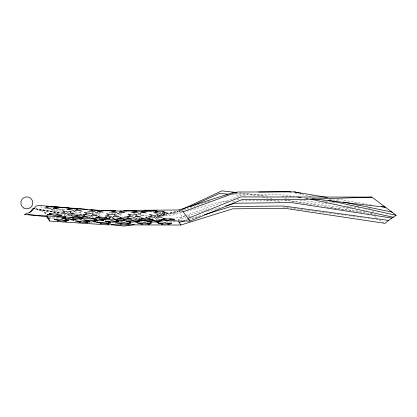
<?xml version="1.0" encoding="UTF-8"?>
<svg xmlns="http://www.w3.org/2000/svg" width="417" height="417" viewBox="0 0 417 417"><rect width="100%" height="100%" fill="white"/><g stroke="black" fill="none" stroke-linecap="round" stroke-linejoin="round"><path stroke-width="0.31" stroke-dasharray="2.08 1.56" d="M366.204 210.705L366.569 209.569M73.194 211.56L72.662 212.534L76.629 211.987L81.748 213.468L79.079 211.654L83.04 211.106L81.795 210.976M65.115 214.229L64.228 215.579L67.101 215.245M128.306 218.617L129.275 217.528M73.981 210.22L74.643 209.485M54.955 209.501L53.939 210.705L57.984 210.21L61.242 211.153M184.976 215.745L181.927 216.835L178.424 219.962L185.878 217.752M157.391 216.032L176.495 212.878L181.223 210.747M181.817 210.481L185.951 208.615M185.581 215.526L238.597 196.516M187.514 216.168L208.886 208.854M183.532 209.741L209.923 200.942M185.888 220.411L187.744 219.837M188.364 219.65L199.488 216.22M185.138 220.332L187.603 219.587M188.218 219.399L203.011 214.932M188.364 217.017L191.476 216.1M207.63 211.32L221.307 207.275M136.927 215.099L138.778 214.583M158.747 215.433L160.597 214.917L165.559 216.105L162.885 214.281L164.736 213.765M181.713 212.623L172.992 215.052L161.311 216.069M186.696 211.231L221.578 201.515L227.374 201.364M368.633 208.479L370.51 207.963M158.981 215.834L178.507 211.028M159.388 215.834L178.168 211.263L168.656 213.045M115.473 214.682L116.989 214.317M119.95 213.613L121.837 213.165M120.456 222.089L122.358 221.735M134.41 219.472L140.753 218.284M145.189 217.45L147.727 216.976M162.948 214.119L164.851 213.759M109.405 217.919L110.515 217.737M131.084 218.164L132.194 217.982M121.102 222.026L122.374 221.818M137.021 219.399L138.929 219.081M154.212 216.559L156.756 216.142M172.164 218.586L185.596 216.47M98.209 213.468L101.477 212.889L98.428 212.691M152.142 218.388L153.268 218.232M90.927 216.564L93.825 216.308M132.116 218.612L140.55 217.877M145.742 217.424L147.686 217.257M154.175 216.689L156.125 216.522M108.811 217.679L113.987 218.211L119.142 217.773M123.651 217.387L126.231 217.168M141.05 215.902L148.786 215.245M162.964 214.036L176.495 212.878M232.524 201.223L236.387 201.119M241.537 200.984L269.226 200.243L281.459 201.739M281.783 196.386L297.9 196.339M132.017 212.832L130.839 212.826L135.228 213.733M110.385 212.847L109.207 212.847L112.814 213.53M134.634 219.431L138.746 219.436M160.206 219.457L156.088 219.451L159.852 219.895M119.413 221.312L123.291 221.344M140.107 221.484L145.929 221.536M160.806 221.656L163.391 221.677M165.982 221.703L177.621 221.797M126.325 216.809L124.547 216.793L126.32 217.069M147.41 217.048L146.226 217.033L147.41 217.215M237.007 199.462L240.234 199.54M266.067 200.165L288.022 200.697L375.394 214.567M235.256 193.66L283.795 194.974L294.068 196.511M49.175 218.664L55.685 218.935M76.509 219.806L81.065 219.994M235.224 193.816L264.05 195.98M62.018 216.053L63.254 216.152M59.058 209.115L64.614 209.584L60.517 209.97L61.064 210.288M232.483 194.645L246.598 196M262.637 197.538L272.911 198.591M89.327 211.758L86.83 211.497L90.812 212.649M35.346 209L40.856 210.658L60.272 212.665M77.744 214.468L81.628 214.87M95.863 216.34L97.161 216.475M81.529 214.859L80.278 214.729L81.93 215.193M239.983 192.889L267.818 196M60.288 212.133L36.998 209.501L60.762 213.269M67.408 212.941L69.347 213.16M75.816 213.895L82.285 214.625M108.811 217.627L113.987 218.211M306.297 198.044L310.801 198.565M156.719 218.498L158.45 218.701L157.36 218.263M48.721 217.054L59.683 218.372M89.999 222.021L95.801 222.72M326.542 207.265L327.83 207.421M330.405 207.734L365.829 212.076M40.856 210.658L44.452 212.3L48.315 212.79M58.604 214.103L59.886 214.27M60.533 214.354L72.751 215.912M285.134 200.181L350.765 208.703M284.571 198.075L288.423 198.586M299.979 200.124L328.872 203.965M346.85 206.352L360.335 208.146M282.789 206.941L325.145 212.623M325.792 212.706L327.074 212.878M329.638 213.228L332.849 213.655M333.491 213.744L336.701 214.171M337.343 214.26L340.553 214.687M341.195 214.776L344.4 215.203M345.047 215.292L346.329 215.464M348.893 215.808L352.104 216.235M352.746 216.324L355.956 216.751M356.598 216.84L359.808 217.273M360.45 217.356L361.732 217.528M364.302 217.872L365.584 218.044M368.148 218.388L369.436 218.56M372 218.904L373.288 219.076M375.853 219.42L378.422 219.764M304.347 198.049L308.205 198.628M322.977 200.843L324.906 201.13M325.547 201.229L335.179 202.672M356.379 205.847L358.948 206.233M134.967 218.409L136.901 218.68L135.603 218.075M111.699 217.924L115.243 218.472L114.081 217.909M70.395 214.802L73.606 215.313M88.373 217.653L89.66 217.862M35.711 208.766L60.757 212.899M71.677 214.703L74.888 215.235M88.373 217.46L90.942 217.888M336.9 199.071L371.365 204.862M35.695 208.802L60.574 213.322M70.139 215.057L72.694 215.521M111.605 222.584L117.98 223.747M311.358 195.432L313.271 195.828M329.216 199.112L339.417 201.218M88.425 216.783L93.345 217.856L91.412 216.819M306.125 198.143L308.022 198.56M294.902 192.915L311.353 196.553M155.671 213.733L156.912 214.03M139.398 214.729L143.74 215.771L141.061 213.942M118.85 214.703L121.915 215.438L120.388 214.395M68.252 215.115L73.241 216.381L70.739 214.823M95.118 213.895L100.179 215.25L97.568 213.556M379.063 219.853L383.968 222.714M67.538 212.696L68.602 213.405M159.784 212.164L161.233 213.15M370.822 213.03L372.277 214.234M374.701 216.241L376.64 217.846M40.616 206.446L44.093 210.173L46.73 215.214M372.762 211.012L373.517 212.029M44.452 212.3L46.162 215.453M179.461 211.132L181.927 216.835"/><path stroke-width="0.63" d="M104.469 210.549L112.642 210.486M71.135 211.336L70.327 212.816L75.321 214.15L69.806 213.759L68.654 214.719L66.402 213.52L60.887 213.129L64.812 212.425L62.242 210.653L67.236 211.987L71.01 211.315M29.638 212.649L33.146 208.338L34.418 208.573M57.947 216.402L56.795 217.132L60.95 217.012L65.724 217.856L63.493 216.85L65.823 216.652M133.445 210.33L132.064 210.861L136.453 211.111L122.473 210.96L126.773 210.903C119.126 209.657 133.476 211.247 133.341 210.33L178.971 209.991L183.136 211.805L187.947 218.372L240.844 196.928L371.907 197.111L396.15 215.287C392.371 217.867 388.435 220.155 385.058 223.35L285.223 208.359L232.722 208.823L180.957 225.013L107.237 224.841L49.54 221.062L46.449 215.98M159.581 220.588L161.859 220.4M139.247 219.978L138.027 220.629L142.051 220.228L146.586 220.629L144.574 219.978M181.661 209.631L221.86 190.866L236.1 192.456M190.089 206.749L219.65 193.41L227.99 194.213M101.592 210.569L39.745 205.513L36.388 205.904L31.228 211.638L24.306 214.567L109.546 219.702L189.97 221.14L242.595 199.336L299.734 199.545L371.907 197.111M112.804 210.486L111.313 210.773L115.634 210.882L101.628 210.684L105.97 210.715L104.339 210.549M183.136 211.805L237.237 192.008L294.136 191.888L327.324 197.465M178.971 209.991L233.395 192.461L237.294 192.393M178.69 220.979L179.091 222.501L184.653 220.791M204.429 214.698L231.008 206.514L283.482 206.019L388.628 220.426M225.654 205.988L234.98 203.23L291.665 202.599L391.725 218.023M134.415 224.523L124.183 226.134L111.282 224.581M124.203 219.806L123.078 219.962L125.131 220.619L120.596 220.218L116.572 220.614L117.792 219.957L114.05 219.519M258.712 192.028L288.574 191.518L291.102 192.075M66.225 221.458C66.105 221.208 59.469 220.468 57.702 220.932L58.964 220.317L54.241 219.571L59.74 219.936L61.018 219.352L63.139 220.16L68.638 220.525L64.463 220.676L66.465 221.463M47.872 218.612L49.175 218.664M71.833 217.075L73.069 217.174M77.734 217.544L79.579 217.695M82.05 217.893L83.28 217.992L79.23 218.346L81.445 219.279L76.655 218.435L72.464 218.555L73.684 217.898L69.983 217.095M96.817 219.087L91.266 218.638L96.197 219.712L94.904 220.239L103.677 220.609L101.618 219.941L105.506 219.316L100.189 219.259L99.23 218.795M79.001 208.724L87.163 209.537L86.866 209.365M165.294 220.395L168.051 220.661L167.081 220.338M297.936 197.074L301.152 197.45M312.088 198.716L385.407 207.223L381.581 206.577M28.08 214.567L47.429 216.897M294.136 191.888L298.598 192.805M299.875 193.071L301.152 193.332M343.243 202.005L392.355 212.123M310.55 199.112L393.419 217.288M328.44 200.327L396.15 215.287M33.146 208.338L34.246 208.672M179.091 222.501L180.957 225.013M187.947 218.372L189.97 221.14M47.022 215.777L48.956 218.654L49.54 221.062M120.075 211.127L119.945 211.409L124.829 212.534L119.476 212.435L118.647 213.984L116.155 212.362L110.792 212.243L114.592 211.315L112.799 210.96L121.425 211.054L120.075 211.127M140.92 212.717L140.154 214.369L137.615 212.66L132.262 212.566L136.041 211.591L134.222 211.195L142.849 211.289L141.54 211.356L141.389 211.685L146.273 212.811L140.92 212.717M158.152 214.567L157.371 216.199L162.223 217.278L156.86 217.158L155.781 218.253L153.539 217.085L148.176 216.965L152.002 216.079L149.495 214.416L154.368 215.532L158.152 214.567M162.364 212.993L161.608 214.661L159.059 212.931L153.706 212.837L157.485 211.867L155.645 211.424L164.272 211.523L163.005 211.591L162.833 211.961L167.717 213.087L162.364 212.993M113.841 216.387L112.778 217.502L110.526 216.314L105.105 216.089L108.988 215.308L106.497 213.686L111.355 214.76L115.181 213.879L114.352 215.427L119.21 216.506L113.841 216.387M135.348 216.772L134.279 217.882L132.033 216.699L126.669 216.579L130.495 215.693L128.009 214.072L132.861 215.146L136.687 214.265L135.859 215.813L140.717 216.892L135.348 216.772M53.47 208.578L52.631 210.111L50.061 208.338L44.546 207.953L48.487 207.275L46.485 206.535L55.43 207.213L54.283 207.254L54.017 207.692L58.995 208.995L53.47 208.578M91.907 215.224L90.786 216.241L88.498 214.984L82.988 214.593L86.913 213.89L84.38 212.19L89.358 213.494L93.325 212.858L92.438 214.302L97.422 215.615L91.907 215.224M75.628 210.147L74.742 211.591L72.209 209.892L66.684 209.48L70.645 208.844L68.696 208.203L77.64 208.875L76.379 208.922L76.175 209.261L81.153 210.564L75.628 210.147M97.781 211.716L96.9 213.155L94.367 211.461L88.842 211.049L92.803 210.413L90.916 209.887L99.892 210.621L98.329 210.83L103.312 212.133L97.781 211.716M56.139 215.094L54.929 215.954L52.751 214.885L47.267 214.552L51.4 214.229L49.263 213.243L53.96 214.03L58.182 213.874L56.884 214.567L61.622 215.433L56.139 215.094M82.128 216.876L81.237 217.486L79.1 216.459L73.595 216.089L77.833 215.933L75.779 215.073L80.46 215.844L84.708 215.709L83.348 216.324L88.023 217.101L82.128 216.876M141.749 223.715L140.941 224.21L144.96 223.773L149.536 224.247L147.446 223.502L151.47 223.069L146.164 223.053L144.089 222.334L142.885 223.043L137.574 223.027L142.14 223.486L141.749 223.715M162.531 223.548L161.337 224.283L165.356 223.84L169.928 224.315L167.843 223.569L171.861 223.131L166.55 223.111L164.475 222.381L163.271 223.095L157.96 223.079L162.531 223.548M121.754 223.434L120.549 224.153C121.258 222.86 134.065 225.269 127.06 223.449L131.084 223.017L125.778 223.001L123.703 222.282L122.499 222.991L117.193 222.975L121.754 223.434M128.426 217.721L127.128 218.445L131.689 219.003L126.315 218.883L125.011 219.592L122.999 218.81L117.625 218.685L121.754 218.326L119.742 217.538L124.308 218.101L128.426 217.721M149.974 218.138L148.681 218.878L153.248 219.441L147.873 219.321L146.57 220.03L144.558 219.248L139.184 219.128L143.312 218.763L141.285 217.95L145.856 218.524L149.974 218.138M169.427 219.749L168.129 220.473L166.112 219.676L160.743 219.561L164.861 219.175L162.833 218.367L167.405 218.941L171.517 218.555L170.225 219.295L174.796 219.863L169.427 219.749M130.333 221.609L129.114 222.297L133.143 221.88L137.699 222.318L135.64 221.625L139.674 221.213L134.373 221.208L132.335 220.557L131.094 221.208L125.798 221.203L130.333 221.609M151.168 221.656L149.948 222.344L153.982 221.927L158.533 222.365L156.474 221.672L160.509 221.255L155.202 221.239L153.154 220.562L151.924 221.234L146.617 221.218L151.168 221.656M109.515 221.604L108.274 222.251L112.319 221.854L116.859 222.271L114.816 221.609L118.855 221.208L113.56 221.203L111.521 220.557L110.281 221.203L104.985 221.198L109.515 221.604M68.586 218.18L67.34 218.816L61.789 218.367L66.553 219.186L65.198 219.629L69.436 219.582L74.096 220.218L72.052 219.55L76.29 219.498L70.765 219.092L68.586 218.18M80.085 221.698L78.818 222.308L82.999 222.157L87.716 222.887L85.584 222.063L89.759 221.907L84.26 221.547L82.139 220.739L80.862 221.323L75.362 220.958L80.085 221.698M102.968 222.225L101.983 222.699L96.483 222.339L101.201 223.074L99.934 223.679L104.114 223.528L108.754 224.127L106.679 223.397L110.703 222.965L105.376 222.923L102.968 222.225M104.651 218.242L103.291 218.857L101.242 217.997L95.728 217.606L99.976 217.471L97.922 216.611L102.603 217.387L106.851 217.247L105.491 217.862L110.13 218.565L104.651 218.242M151.83 211.08L150.287 211.367L143.271 211.148L147.415 210.783L145.554 210.267L149.974 210.559L154.113 210.199L152.7 210.741L157.115 211.038L151.83 211.08M88.154 220.609L86.799 221.052L91.036 221L95.696 221.641L93.653 220.974L97.891 220.921L92.392 220.557L90.343 219.889L88.988 220.332L83.489 219.973L88.154 220.609M63.186 207.593L54.236 206.921L68.722 208.005L63.186 207.593M23.842 208.031A5.979 5.979 0 0 0 32.807 202.85A5.979 5.979 0 0 0 23.842 197.674A5.979 5.979 0 0 0 23.842 208.031"/></g></svg>
